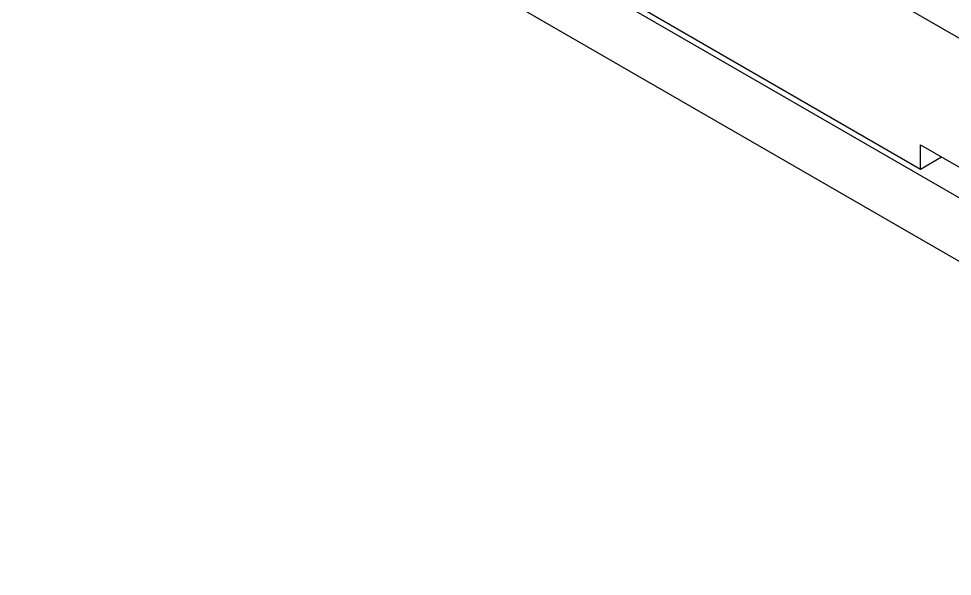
# Model space of a CAD drawing. Header units: millimetres. Extents: x 68 to 2000, y 100 to 2870.
# Drawn here: x 1230.5 to 1290.3, y 855 to 890.7 of the extents above; entities that cross this region are included whole.
import ezdxf

# ---------------------------------------------------------------- set-up
doc = ezdxf.new("R2010")
doc.units = ezdxf.units.MM
doc.header["$LTSCALE"] = 10
doc.layers.add('_Sichtbarkanten', color=7, linetype='Continuous', lineweight=25)

msp = doc.modelspace()

# ---------------------------------------------------------------- linework, layer by layer
at = {"layer": '_Sichtbarkanten'}
for p, q in [((1200.551, 941.522), (1483.393, 778.223)), ((1207.799, 927.131), (1322.71, 860.787)), ((1322.71, 856.705), (1207.799, 923.049)), ((1245.452, 905.8), (1288.232, 881.101)), ((1288.232, 881.101), (1288.232, 882.653)), ((1288.232, 882.653), (1310.859, 869.589)), ((1288.232, 881.101), (1289.575, 881.877))]:
    msp.add_line(p, q, dxfattribs=at)

doc.saveas('drawing.dxf')
